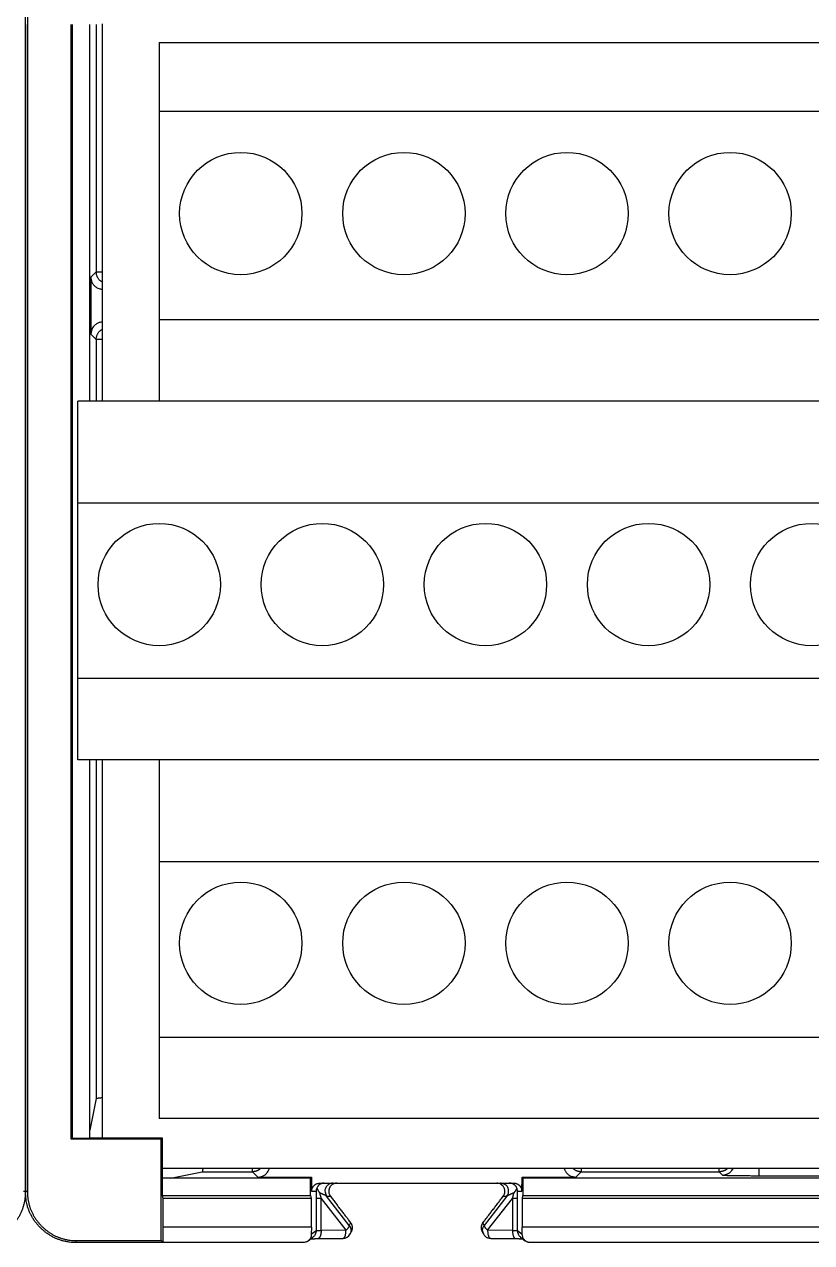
# Model space of a CAD drawing. Header units: inches. Extents: x -4 to 280, y -9 to 35.
# Drawn here: x 47.821 to 48.787, y 10.794 to 12.288 of the extents above; entities that cross this region are included whole.
import ezdxf

# ---------------------------------------------------------------- set-up
doc = ezdxf.new("R2010")
doc.units = ezdxf.units.IN
doc.header["$LTSCALE"] = 0.5
doc.header["$MEASUREMENT"] = 0
doc.layers.add('204', color=7, linetype='Continuous')
doc.layers.add('214', color=7, linetype='Continuous')

# ---------------------------------------------------------------- blocks, each defined once
blk = doc.blocks.new('IC200CHS022')
at = {"layer": '204', "color": 1, "linetype": 'Continuous'}
for p, q in [((4.3684, 3.0455), (4.3684, 1.0863)), ((4.4219, 1.1505), (4.4219, 2.5179))]:
    blk.add_line(p, q, dxfattribs=at)
at = {"layer": '204', "color": 150, "linetype": 'Continuous'}
for p, q in [((4.4235, 2.5179), (4.4235, 1.1521)), ((6.9301, 1.4909), (4.5301, 1.4909)), ((4.5301, 1.2759), (6.9301, 1.2759)), ((6.9301, 1.1759), (4.5301, 1.1759)), ((4.4235, 1.1521), (4.4219, 1.1505)), ((4.4451, 1.1519), (4.4451, 1.1521)), ((4.534, 1.1519), (4.4451, 1.1519)), ((4.534, 1.1519), (4.5326, 1.1505)), ((4.534, 1.103), (4.534, 1.1519)), ((4.5326, 1.1505), (4.4219, 1.1505)), ((4.5326, 1.0263), (4.5326, 1.1505)), ((4.5343, 1.103), (4.534, 1.103)), ((4.3684, 1.0863), (4.3659, 1.0863)), ((4.5343, 1.0814), (4.7157, 1.0814)), ((4.5348, 1.0779), (4.5343, 1.0814)), ((4.5348, 1.0433), (4.5348, 1.0779)), ((4.7163, 1.0779), (4.5348, 1.0779)), ((4.7157, 1.0814), (4.7163, 1.0779)), ((4.7163, 1.0779), (4.7163, 1.0433)), ((4.7224, 1.0781), (4.7224, 1.0384)), ((4.7286, 1.0387), (4.7286, 1.0781)), ((4.7286, 1.0781), (4.7591, 1.0389)), ((4.7354, 1.0807), (4.74, 1.0807)), ((4.7631, 1.045), (4.7354, 1.0807)), ((4.9565, 1.0807), (4.9287, 1.045)), ((4.9328, 1.0389), (4.9633, 1.0781)), ((4.9518, 1.0807), (4.9565, 1.0807)), ((4.9633, 1.0781), (4.9633, 1.0387)), ((4.9694, 1.0384), (4.9694, 1.0781)), ((4.9755, 1.0779), (4.9761, 1.0814)), ((4.9755, 1.0433), (4.9755, 1.0779)), ((6.3947, 1.0779), (4.9755, 1.0779)), ((4.9761, 1.0814), (6.394, 1.0814)), ((6.9943, 1.0863), (6.9918, 1.0863)), ((4.7647, 1.0482), (4.7631, 1.045)), ((4.9287, 1.045), (4.9271, 1.0482)), ((4.5348, 1.0433), (4.7163, 1.0433)), ((4.5351, 1.0238), (4.5351, 1.0429)), ((4.7163, 1.0433), (4.7168, 1.0429)), ((4.7168, 1.0429), (4.7166, 1.0338)), ((4.7224, 1.0384), (4.7166, 1.0338)), ((4.7591, 1.0389), (4.7286, 1.0387)), ((4.7642, 1.0345), (4.7657, 1.0375)), ((4.9262, 1.0375), (4.9277, 1.0345)), ((4.9633, 1.0387), (4.9328, 1.0389)), ((4.9752, 1.0338), (4.9694, 1.0384)), ((4.9751, 1.0429), (4.9755, 1.0433)), ((4.9752, 1.0338), (4.9751, 1.0429)), ((4.9755, 1.0433), (6.3947, 1.0433)), ((4.4284, 1.0263), (4.5326, 1.0263)), ((4.4284, 1.0238), (4.4284, 1.0263)), ((4.5326, 1.0263), (4.5351, 1.0238)), ((4.7129, 1.0259), (4.7186, 1.0305)), ((4.7248, 1.0287), (4.7553, 1.0289)), ((4.9366, 1.0289), (4.967, 1.0287)), ((4.9732, 1.0305), (4.979, 1.0259))]:
    blk.add_line(p, q, dxfattribs=at)
at = {"layer": '204', "color": 40, "linetype": 'Continuous'}
for p, q in [((4.4451, 2.0559), (4.4451, 2.5179)), ((4.4529, 2.5179), (4.4529, 2.2146)), ((4.4529, 2.2146), (4.4462, 2.208)), ((4.4529, 2.2146), (4.4601, 2.2146)), ((4.4462, 2.208), (4.4462, 2.138)), ((4.4462, 2.138), (4.4529, 2.1313)), ((4.4601, 2.1313), (4.4529, 2.1313)), ((4.4529, 2.1313), (4.4529, 2.0559)), ((4.4301, 1.7159), (4.4301, 1.9309)), ((4.445, 1.1618), (4.4451, 1.6159)), ((4.4529, 1.6159), (4.4529, 1.2006)), ((4.4529, 1.2006), (4.445, 1.1618)), ((4.4235, 1.1521), (4.4451, 1.1521)), ((4.4451, 1.1521), (4.445, 1.1618)), ((4.5439, 1.1028), (4.5828, 1.1107)), ((4.5828, 1.1107), (4.6443, 1.1107)), ((4.6443, 1.1107), (4.6443, 1.1149)), ((4.6443, 1.1107), (4.6509, 1.1041)), ((5.0409, 1.1041), (5.0475, 1.1107)), ((5.0475, 1.1149), (5.0475, 1.1107)), ((5.0475, 1.1107), (5.2167, 1.1107)), ((5.2167, 1.1107), (5.2167, 1.1149)), ((5.2167, 1.1107), (5.2207, 1.1067)), ((5.2657, 1.1059), (5.6471, 1.1059)), ((4.5439, 1.1028), (4.5343, 1.103)), ((4.5343, 1.0814), (4.5343, 1.103)), ((4.7157, 1.103), (4.5439, 1.1028)), ((4.6509, 1.1041), (4.7168, 1.1041)), ((4.7168, 1.1041), (4.7157, 1.103)), ((4.7157, 1.0814), (4.7157, 1.103)), ((4.9761, 1.103), (4.975, 1.1041)), ((4.975, 1.1041), (5.0409, 1.1041)), ((4.9761, 1.103), (4.9761, 1.0814)), ((6.394, 1.103), (4.9761, 1.103)), ((4.717, 1.0868), (4.7224, 1.0868)), ((4.9694, 1.0868), (4.9749, 1.0868)), ((4.7066, 1.0238), (4.5351, 1.0238)), ((6.385, 1.0238), (4.9852, 1.0238))]:
    blk.add_line(p, q, dxfattribs=at)
at = {"layer": '204', "color": 3, "linetype": 'Continuous'}
for p, q in [((4.4601, 2.5186), (4.4601, 2.0559)), ((4.4601, 1.6159), (4.4601, 1.1519)), ((6.8262, 1.1149), (4.534, 1.1149))]:
    blk.add_line(p, q, dxfattribs=at)
at = {"layer": '204', "color": 6, "linetype": 'Continuous'}
for p, q in [((4.5301, 2.4959), (4.5301, 2.4109)), ((4.5301, 2.4959), (6.9301, 2.4959)), ((4.5301, 2.4109), (4.5301, 2.1559)), ((6.9301, 2.4109), (4.5301, 2.4109)), ((4.5301, 2.1559), (4.5301, 2.0559)), ((4.5301, 2.1559), (6.9301, 2.1559)), ((6.9301, 2.0559), (4.5301, 2.0559)), ((4.5301, 1.6159), (4.5301, 1.4909)), ((4.5301, 1.4909), (4.5301, 1.2759)), ((4.5301, 1.2759), (4.5301, 1.1759)), ((4.7168, 1.1041), (4.717, 1.0868)), ((4.727, 1.0968), (4.9649, 1.0968)), ((4.9749, 1.0868), (4.975, 1.1041))]:
    blk.add_line(p, q, dxfattribs=at)
at = {"layer": '204', "color": 30, "linetype": 'Continuous'}
for p, q in [((4.5301, 2.0559), (4.4301, 2.0559)), ((4.4301, 1.9309), (4.4301, 2.0559)), ((6.8301, 1.9309), (4.4301, 1.9309)), ((4.4301, 1.6159), (4.4301, 1.7159)), ((4.4301, 1.7159), (6.8301, 1.7159)), ((6.8301, 1.6159), (4.4301, 1.6159))]:
    blk.add_line(p, q, dxfattribs=at)
at = {"layer": '204', "color": 40, "linetype": 'Continuous'}
for points in [[(4.4601, 2.2017), (4.459, 2.2025, -0.022176), (4.4579, 2.2033, -0.021052), (4.457, 2.2042, -0.022252), (4.4561, 2.2052, -0.025876), (4.4553, 2.2064, -0.020915), (4.4547, 2.2075, -0.009906), (4.4541, 2.2085, -0.026629), (4.4536, 2.2098, -0.044331), (4.4532, 2.2119, -0.023249), (4.4529, 2.2146, -0.01279)], [(4.4462, 2.208), (4.4463, 2.2062, 0.032765), (4.4466, 2.2045, 0.028468), (4.4472, 2.2027, 0.029359), (4.4479, 2.201, 0.036955), (4.449, 2.1993, 0.030526), (4.4502, 2.1978, 0.014932), (4.4514, 2.1965, 0.039557), (4.4532, 2.1953, 0.067415), (4.4561, 2.1941, 0.035661), (4.4601, 2.193, 0.018823)], [(4.4601, 2.1529), (4.4583, 2.1527, 0.032897), (4.4566, 2.1522, 0.02925), (4.4548, 2.1515, 0.030042), (4.4532, 2.1506, 0.037115), (4.4516, 2.1494, 0.030907), (4.4502, 2.1481, 0.015704), (4.449, 2.1468, 0.039179), (4.4479, 2.1449, 0.065858), (4.447, 2.1419, 0.035288), (4.4462, 2.138, 0.018927)], [(4.4529, 2.1313), (4.4529, 2.1325, -0.021803), (4.453, 2.1337, -0.018546), (4.4533, 2.1349, -0.019946), (4.4536, 2.1361, -0.025507), (4.4541, 2.1373, -0.019784), (4.4547, 2.1385, -0.007041), (4.4552, 2.1395, -0.028099), (4.4561, 2.1407, -0.049497), (4.4578, 2.1422, -0.024361), (4.4601, 2.1442, -0.01248)], [(4.4529, 1.2006), (4.4529, 1.2007, -0.181942), (4.453, 1.2007, -0.057093), (4.4532, 1.2008, -0.024416), (4.4534, 1.2009, -0.013827), (4.4537, 1.2009, -0.008583), (4.454, 1.201, -0.005806), (4.4544, 1.2011, -0.004956), (4.4549, 1.2011, -0.004757), (4.4554, 1.2012, -0.002869), (4.4559, 1.2013, -0.000681), (4.4564, 1.2013, -0.00367), (4.4572, 1.2014, -0.005346), (4.4584, 1.2015, -0.002186), (4.4601, 1.2017, -0.001038)], [(4.5836, 1.1149), (4.5835, 1.1145, -0.001617), (4.5835, 1.114, -0.00181), (4.5834, 1.1136, -0.002004), (4.5833, 1.1132, -0.002192), (4.5833, 1.1128, -0.002384), (4.5832, 1.1125, -0.002519), (4.5832, 1.1122, -0.003168), (4.5831, 1.1119, -0.004525), (4.5831, 1.1116, -0.004425), (4.583, 1.1114, -0.001806), (4.583, 1.1112, -0.00824), (4.583, 1.111, -0.028425), (4.5829, 1.1109, -0.033713), (4.5828, 1.1107, -0.030905)], [(4.6548, 1.1149), (4.654, 1.1143, -0.016494), (4.6532, 1.1136, -0.015861), (4.6524, 1.1131, -0.016997), (4.6515, 1.1126, -0.019493), (4.6506, 1.1121, -0.01549), (4.6497, 1.1117, -0.006988), (4.6489, 1.1114, -0.020019), (4.6479, 1.1111, -0.033382), (4.6463, 1.1109, -0.017262), (4.6443, 1.1107, -0.009513)], [(4.6509, 1.1041), (4.6524, 1.1042, 0.027851), (4.6539, 1.1044, 0.023882), (4.6554, 1.1048, 0.025138), (4.6569, 1.1053, 0.03195), (4.6584, 1.1061, 0.025604), (4.6598, 1.107, 0.010913), (4.661, 1.1078, 0.034727), (4.6622, 1.1092, 0.06037), (4.6637, 1.1116, 0.030786), (4.6653, 1.1149, 0.015971)], [(5.0265, 1.1149), (5.027, 1.1134, 0.028186), (5.0277, 1.112, 0.02597), (5.0286, 1.1106, 0.027009), (5.0296, 1.1092, 0.03232), (5.0308, 1.108, 0.026586), (5.0321, 1.107, 0.013125), (5.0333, 1.1061, 0.03362), (5.035, 1.1053, 0.056142), (5.0375, 1.1047, 0.029822), (5.0409, 1.1041, 0.016237)], [(5.0475, 1.1107), (5.0467, 1.1107, -0.016203), (5.0458, 1.1108, -0.013813), (5.0449, 1.1109, -0.015075), (5.044, 1.1111, -0.019236), (5.043, 1.1114, -0.014598), (5.0421, 1.1117, -0.004516), (5.0413, 1.112, -0.021312), (5.0403, 1.1126, -0.037657), (5.0389, 1.1135, -0.018146), (5.0371, 1.1149, -0.009266)], [(5.2272, 1.1149), (5.2264, 1.1143, -0.016494), (5.2256, 1.1136, -0.015861), (5.2248, 1.1131, -0.016996), (5.2239, 1.1126, -0.019492), (5.223, 1.1121, -0.015489), (5.2221, 1.1117, -0.006987), (5.2213, 1.1114, -0.020018), (5.2203, 1.1111, -0.03338), (5.2188, 1.1109, -0.017261), (5.2167, 1.1107, -0.009512)], [(5.2207, 1.1067), (5.222, 1.1067, 0.023536), (5.2233, 1.1069, 0.020046), (5.2245, 1.1072, 0.021437), (5.2258, 1.1076, 0.027388), (5.2271, 1.1082, 0.021426), (5.2284, 1.1088, 0.008024), (5.2295, 1.1094, 0.030075), (5.2307, 1.1105, 0.052839), (5.2322, 1.1123, 0.026239), (5.2341, 1.1149, 0.013477)], [(5.2207, 1.1067), (5.2209, 1.1067, 0.104919), (5.2211, 1.1066, 0.023679), (5.2215, 1.1066, 0.009768), (5.222, 1.1065, 0.005437), (5.2227, 1.1065, 0.003436), (5.2235, 1.1064, 0.00242), (5.2244, 1.1064, 0.001777), (5.2254, 1.1064, 0.001378), (5.2266, 1.1063, 0.001091), (5.2279, 1.1063, 0.000893), (5.2293, 1.1062, 0.000748), (5.2308, 1.1062, 0.000647), (5.2325, 1.1062, 0.000564), (5.2342, 1.1062, 0.000501), (5.236, 1.1061, 0.000452), (5.2379, 1.1061, 0.000415), (5.24, 1.1061, 0.000368), (5.242, 1.106, 0.00032), (5.2442, 1.106, 0.000329), (5.2464, 1.106, 0.000369), (5.2488, 1.106, 0.000266), (5.251, 1.106, 0.000094), (5.2531, 1.106, 0.000352), (5.2558, 1.1059, 0.000569), (5.2601, 1.1059, 0.000269), (5.2657, 1.1059, 0.00014)], [(5.2657, 1.1059), (5.2657, 1.106, -0.000116), (5.2657, 1.1062, -0.000014), (5.2657, 1.1065, -0.000006), (5.2657, 1.107, -0.000004), (5.2657, 1.1076, -0.000002), (5.2657, 1.1083, -0.000001), (5.2657, 1.109, -0.000002), (5.2657, 1.1101, -0.000002), (5.2657, 1.1121, -0.000001), (5.2657, 1.1149, 0)], [(4.717, 1.0868), (4.7171, 1.0878, -0.023913), (4.7172, 1.0888, -0.025296), (4.7175, 1.0897, -0.0255), (4.7178, 1.0906, -0.024959), (4.7182, 1.0915, -0.023911), (4.7187, 1.0923, -0.022114), (4.7193, 1.0931, -0.023917), (4.72, 1.0938, -0.028383), (4.7207, 1.0945, -0.021645), (4.7214, 1.095, -0.006931), (4.7221, 1.0955, -0.03069), (4.7231, 1.096, -0.056099), (4.7248, 1.0964, -0.027088), (4.727, 1.0968, -0.013696)], [(4.7324, 1.0968), (4.7317, 1.0968, 0.018959), (4.731, 1.0967, 0.018984), (4.7303, 1.0966, 0.018688), (4.7296, 1.0964, 0.018509), (4.7289, 1.0962, 0.017761), (4.7282, 1.0959, 0.016455), (4.7276, 1.0956, 0.018204), (4.727, 1.0952, 0.022252), (4.7264, 1.0947, 0.016952), (4.7258, 1.0943, 0.004953), (4.7253, 1.0939, 0.025152), (4.7248, 1.0932, 0.047105), (4.7241, 1.0922, 0.023109), (4.7233, 1.0907, 0.011806)], [(4.9686, 1.0906), (4.9683, 1.0913, 0.021201), (4.968, 1.0919, 0.022179), (4.9676, 1.0926, 0.022142), (4.9671, 1.0932, 0.021314), (4.9666, 1.0937, 0.020112), (4.9661, 1.0942, 0.018401), (4.9656, 1.0947, 0.019472), (4.9649, 1.0951, 0.022358), (4.9643, 1.0955, 0.017046), (4.9637, 1.0959, 0.006164), (4.9631, 1.0961, 0.023127), (4.9623, 1.0964, 0.041129), (4.9611, 1.0966, 0.020566), (4.9594, 1.0968, 0.010798)], [(4.9649, 1.0968), (4.9659, 1.0967, -0.023903), (4.9668, 1.0966, -0.025286), (4.9678, 1.0963, -0.02549), (4.9687, 1.096, -0.024952), (4.9696, 1.0956, -0.023906), (4.9704, 1.095, -0.022112), (4.9712, 1.0945, -0.023917), (4.9719, 1.0938, -0.028388), (4.9725, 1.0931, -0.02165), (4.9731, 1.0923, -0.006932), (4.9736, 1.0916, -0.030703), (4.9741, 1.0906, -0.056129), (4.9745, 1.089, -0.027103), (4.9749, 1.0868, -0.013703)], [(4.4284, 1.0238), (4.4242, 1.0239, -0.01569), (4.4201, 1.0243, -0.016263), (4.416, 1.025, -0.016548), (4.412, 1.0259, -0.016586), (4.4082, 1.0271, -0.016641), (4.4044, 1.0285, -0.016633), (4.4007, 1.0302, -0.01662), (4.3972, 1.0321, -0.016575), (4.3937, 1.0343, -0.016296), (4.3904, 1.0367, -0.015881), (4.3873, 1.0393, -0.015728), (4.3843, 1.0421, -0.015851), (4.3815, 1.0451, -0.015417), (4.3789, 1.0483, -0.014555), (4.3765, 1.0515, -0.016333), (4.3743, 1.055, -0.019924), (4.3724, 1.0587, -0.015358), (4.3707, 1.0622, -0.00516), (4.3693, 1.0655, -0.021731), (4.3681, 1.0699, -0.037712), (4.3669, 1.0769, -0.018005), (4.3659, 1.0863, -0.009299)], [(4.7233, 1.0907), (4.7232, 1.0905, 0.006369), (4.7231, 1.0902, 0.006422), (4.723, 1.09, 0.006596), (4.723, 1.0898, 0.006835), (4.7229, 1.0895, 0.006704), (4.7228, 1.0893, 0.00629), (4.7227, 1.0891, 0.006937), (4.7227, 1.0888, 0.008192), (4.7226, 1.0886, 0.006168), (4.7226, 1.0883, 0.00218), (4.7225, 1.0881, 0.008482), (4.7225, 1.0878, 0.013859), (4.7225, 1.0874, 0.006504), (4.7224, 1.0868, 0.0034)], [(4.7394, 1.0815), (4.7395, 1.0814, 0.001629), (4.7395, 1.0814, 0.001638), (4.7395, 1.0813, 0.001629), (4.7396, 1.0813, 0.001591), (4.7396, 1.0812, 0.001506), (4.7396, 1.0812, 0.001382), (4.7397, 1.0811, 0.001464), (4.7397, 1.0811, 0.001652), (4.7398, 1.081, 0.001251), (4.7398, 1.081, 0.000503), (4.7398, 1.0809, 0.001624), (4.7399, 1.0809, 0.002607), (4.7399, 1.0808, 0.001264), (4.74, 1.0807, 0.00068)], [(4.74, 1.0807), (4.7416, 1.0785, 0.000756), (4.7432, 1.0764, 0.000807), (4.7449, 1.0742, 0.000759), (4.7465, 1.0721, 0.000601), (4.7481, 1.0699, 0.000489), (4.7497, 1.0678, 0.0004), (4.7513, 1.0658, 0.000294), (4.7529, 1.0637, 0.000123), (4.7545, 1.0616, 0.000089), (4.7561, 1.0596, 0.00022), (4.7574, 1.0578, -0.000232), (4.7591, 1.0557, -0.000957), (4.7616, 1.0524, -0.000539), (4.7647, 1.0482, -0.000266)], [(4.9271, 1.0482), (4.9285, 1.05, -0.000674), (4.9299, 1.0519, -0.000699), (4.9313, 1.0537, -0.000608), (4.9328, 1.0557, -0.000402), (4.9343, 1.0576, -0.00027), (4.9358, 1.0596, -0.00018), (4.9373, 1.0616, -0.000036), (4.9389, 1.0637, 0.000192), (4.9406, 1.0658, 0.000149), (4.9421, 1.0678, -0.000134), (4.9436, 1.0697, 0.000558), (4.9454, 1.0721, 0.001417), (4.9482, 1.0758, 0.000717), (4.9518, 1.0807, 0.000352)], [(4.9518, 1.0807), (4.9519, 1.0807, 0.001139), (4.9519, 1.0808, 0.001107), (4.952, 1.0808, 0.001137), (4.952, 1.0809, 0.00123), (4.952, 1.0809, 0.001234), (4.9521, 1.081, 0.001176), (4.9521, 1.081, 0.001359), (4.9521, 1.0811, 0.001712), (4.9522, 1.0811, 0.001303), (4.9522, 1.0812, 0.000374), (4.9522, 1.0812, 0.001979), (4.9523, 1.0813, 0.003599), (4.9523, 1.0814, 0.001773), (4.9524, 1.0815, 0.000929)], [(4.9694, 1.0868), (4.9694, 1.087, 0.006315), (4.9694, 1.0872, 0.006207), (4.9694, 1.0875, 0.006132), (4.9693, 1.0877, 0.006092), (4.9693, 1.088, 0.005802), (4.9693, 1.0882, 0.005332), (4.9692, 1.0884, 0.005775), (4.9692, 1.0887, 0.006757), (4.9691, 1.0889, 0.005074), (4.9691, 1.0891, 0.00175), (4.969, 1.0894, 0.007035), (4.9689, 1.0896, 0.011973), (4.9688, 1.09, 0.005808), (4.9686, 1.0906, 0.00306)], [(6.9943, 1.0863), (6.9941, 1.0821, -0.015692), (6.9937, 1.0779, -0.016265), (6.993, 1.0739, -0.016551), (6.9921, 1.0699, -0.016587), (6.9909, 1.066, -0.016642), (6.9895, 1.0622, -0.016634), (6.9878, 1.0586, -0.01662), (6.9859, 1.055, -0.016575), (6.9837, 1.0516, -0.016296), (6.9813, 1.0483, -0.015881), (6.9787, 1.0451, -0.015728), (6.9759, 1.0421, -0.015851), (6.9729, 1.0393, -0.015417), (6.9698, 1.0367, -0.014555), (6.9665, 1.0343, -0.016333), (6.963, 1.0321, -0.019924), (6.9593, 1.0302, -0.015358), (6.9558, 1.0285, -0.00516), (6.9525, 1.0271, -0.021732), (6.9482, 1.0259, -0.037711), (6.9411, 1.0248, -0.018005), (6.9318, 1.0238, -0.009299)], [(4.7647, 1.0482), (4.7651, 1.0477, -0.016546), (4.7655, 1.0471, -0.018468), (4.7658, 1.0465, -0.018948), (4.766, 1.0459, -0.017536), (4.7662, 1.0453, -0.016583), (4.7664, 1.0447, -0.015631), (4.7665, 1.0441, -0.014833), (4.7666, 1.0435, -0.013757), (4.7666, 1.0429, -0.012551), (4.7666, 1.0423, -0.010864), (4.7666, 1.0418, -0.011155), (4.7666, 1.0412, -0.01267), (4.7665, 1.0407, -0.01013), (4.7665, 1.0402, -0.004721), (4.7664, 1.0398, -0.012855), (4.7663, 1.0392, -0.020937), (4.766, 1.0385, -0.010806), (4.7657, 1.0375, -0.006076)], [(4.9262, 1.0375), (4.9261, 1.0378, -0.002583), (4.926, 1.0381, 0.000286), (4.9258, 1.0385, -0.001869), (4.9257, 1.0388, -0.008286), (4.9256, 1.0392, -0.010814), (4.9255, 1.0396, -0.009288), (4.9254, 1.0401, -0.008746), (4.9253, 1.0405, -0.009481), (4.9253, 1.0409, -0.009766), (4.9253, 1.0414, -0.009731), (4.9252, 1.0418, -0.009921), (4.9252, 1.0423, -0.010445), (4.9252, 1.0427, -0.010092), (4.9253, 1.0432, -0.009176), (4.9253, 1.0437, -0.010708), (4.9254, 1.0442, -0.013999), (4.9255, 1.0447, -0.009798), (4.9256, 1.0452, -0.000536), (4.9258, 1.0457, -0.018279), (4.926, 1.0462, -0.036035), (4.9265, 1.0471, -0.016661), (4.9271, 1.0482, -0.008097)]]:
    blk.add_lwpolyline(points, format="xyb", dxfattribs=at)
at = {"layer": '204', "color": 150, "linetype": 'Continuous'}
for points in [[(4.7433, 1.0968), (4.7417, 1.0967, 0.051977), (4.7401, 1.0962, 0.042632), (4.7384, 1.0955, 0.041097), (4.7368, 1.0944, 0.05457), (4.7355, 1.0929, 0.048992), (4.7343, 1.0912, 0.032101), (4.7335, 1.0894, 0.05845), (4.7333, 1.0873, 0.093651), (4.734, 1.0843, 0.055792), (4.7354, 1.0807, 0.029887)], [(4.7479, 1.0968), (4.7468, 1.0967, 0.025605), (4.7457, 1.0965, 0.027778), (4.7447, 1.0962, 0.028071), (4.7437, 1.0958, 0.026931), (4.7428, 1.0953, 0.026344), (4.7419, 1.0947, 0.02584), (4.7411, 1.094, 0.025742), (4.7404, 1.0933, 0.025996), (4.7397, 1.0925, 0.025489), (4.7392, 1.0916, 0.024277), (4.7387, 1.0907, 0.026541), (4.7384, 1.0897, 0.031329), (4.7382, 1.0886, 0.023855), (4.738, 1.0876, 0.007705), (4.7379, 1.0867, 0.033217), (4.738, 1.0855, 0.060708), (4.7386, 1.0838, 0.029174), (4.7394, 1.0815, 0.014635)], [(4.9524, 1.0815), (4.9529, 1.0825, 0.02552), (4.9534, 1.0835, 0.027396), (4.9537, 1.0845, 0.027513), (4.9538, 1.0855, 0.02646), (4.9539, 1.0866, 0.025947), (4.9539, 1.0876, 0.025536), (4.9537, 1.0887, 0.025594), (4.9535, 1.0897, 0.026121), (4.9531, 1.0906, 0.025668), (4.9527, 1.0916, 0.024298), (4.9521, 1.0925, 0.02649), (4.9515, 1.0933, 0.031293), (4.9507, 1.094, 0.023706), (4.95, 1.0947, 0.00731), (4.9492, 1.0953, 0.033756), (4.9482, 1.0958, 0.062088), (4.9464, 1.0963, 0.029571), (4.9439, 1.0968, 0.014724)], [(4.9565, 1.0807), (4.9573, 1.082, 0.05196), (4.958, 1.0835, 0.042617), (4.9584, 1.0853, 0.041083), (4.9585, 1.0873, 0.054554), (4.9582, 1.0893, 0.048983), (4.9575, 1.0912, 0.032099), (4.9566, 1.0929, 0.058453), (4.955, 1.0944, 0.093674), (4.9523, 1.0957, 0.055811), (4.9485, 1.0968, 0.029897)], [(4.3684, 1.0863), (4.3685, 1.0844, 0.007245), (4.3685, 1.0825, 0.007428), (4.3687, 1.0807, 0.007559), (4.3689, 1.0788, 0.007572), (4.3691, 1.077, 0.007583), (4.3694, 1.0752, 0.007597), (4.3698, 1.0735, 0.007617), (4.3702, 1.0717, 0.007639), (4.3706, 1.07, 0.007665), (4.3711, 1.0682, 0.007681), (4.3717, 1.0665, 0.007695), (4.3723, 1.0649, 0.007696), (4.373, 1.0632, 0.007693), (4.3737, 1.0616, 0.007679), (4.3745, 1.0599, 0.007658), (4.3753, 1.0583, 0.00763), (4.3761, 1.0568, 0.007604), (4.3771, 1.0552, 0.007581), (4.378, 1.0537, 0.007534), (4.379, 1.0522, 0.007472), (4.3801, 1.0508, 0.007396), (4.3812, 1.0493, 0.007309), (4.3824, 1.0479, 0.007247), (4.3835, 1.0465, 0.0072), (4.3848, 1.0452, 0.00717), (4.386, 1.0439, 0.007154), (4.3873, 1.0426, 0.007154), (4.3887, 1.0414, 0.00717), (4.3901, 1.0402, 0.0072), (4.3915, 1.0391, 0.007246), (4.3929, 1.0379, 0.007309), (4.3944, 1.0369, 0.007397), (4.3959, 1.0359, 0.007471), (4.3974, 1.0349, 0.00753), (4.3989, 1.034, 0.007582), (4.4005, 1.0331, 0.007619), (4.4021, 1.0323, 0.007626), (4.4037, 1.0315, 0.007606), (4.4053, 1.0308, 0.007694), (4.407, 1.0302, 0.007868), (4.4087, 1.0296, 0.007643), (4.4104, 1.029, 0.007123), (4.4121, 1.0285, 0.007867), (4.4138, 1.028, 0.009396), (4.4157, 1.0276, 0.007056), (4.4174, 1.0273, 0.002273), (4.4189, 1.027, 0.010019), (4.421, 1.0267, 0.017206), (4.4242, 1.0265, 0.008214), (4.4284, 1.0263, 0.004281)], [(4.7224, 1.0868), (4.7224, 1.0862, 0.000098), (4.7224, 1.0857, 0.000097), (4.7224, 1.0852, 0.000096), (4.7224, 1.0846, 0.000095), (4.7224, 1.0841, 0.00009), (4.7224, 1.0836, 0.000083), (4.7224, 1.083, 0.000089), (4.7224, 1.0825, 0.000102), (4.7224, 1.0819, 0.000077), (4.7224, 1.0814, 0.000029), (4.7224, 1.0809, 0.000103), (4.7224, 1.0803, 0.00017), (4.7224, 1.0793, 0.000083), (4.7224, 1.0781, 0.000044)], [(4.7286, 1.0781), (4.7277, 1.0781, 0.000007), (4.7269, 1.0781, 0.000007), (4.7261, 1.0781, 0.000009), (4.7254, 1.0781, 0.000012), (4.7247, 1.0781, 0.000012), (4.7242, 1.0781, 0.000006), (4.7236, 1.0781, 0.000023), (4.7232, 1.0781, 0.000076), (4.7228, 1.0781, 0.000101), (4.7224, 1.0781, 0.000108)], [(4.7233, 1.0907), (4.7235, 1.0903, 0.00431), (4.7237, 1.09, 0.004162), (4.7238, 1.0896, 0.004052), (4.724, 1.0893, 0.003994), (4.7242, 1.0889, 0.003772), (4.7244, 1.0885, 0.003444), (4.7246, 1.0882, 0.003725), (4.7248, 1.0878, 0.004372), (4.725, 1.0874, 0.003267), (4.7252, 1.087, 0.001084), (4.7254, 1.0867, 0.004583), (4.7257, 1.0863, 0.00791), (4.7261, 1.0857, 0.003855), (4.7267, 1.0849, 0.002028)], [(4.7267, 1.0849), (4.7268, 1.0845, 0.000325), (4.7269, 1.0841, 0.000322), (4.727, 1.0836, 0.000317), (4.7271, 1.0832, 0.000309), (4.7272, 1.0828, 0.000291), (4.7274, 1.0824, 0.000265), (4.7275, 1.082, 0.000281), (4.7276, 1.0815, 0.000318), (4.7277, 1.0811, 0.000239), (4.7278, 1.0807, 0.000092), (4.7279, 1.0803, 0.000314), (4.7281, 1.0798, 0.000509), (4.7283, 1.0791, 0.000245), (4.7286, 1.0781, 0.000131)], [(4.7354, 1.0807), (4.7353, 1.0808, 0.029561), (4.7351, 1.0809, 0.019448), (4.7349, 1.0811, 0.013005), (4.7346, 1.0812, 0.00911), (4.7344, 1.0814, 0.006751), (4.734, 1.0816, 0.005262), (4.7337, 1.0818, 0.004253), (4.7333, 1.082, 0.003558), (4.7328, 1.0822, 0.002917), (4.7324, 1.0824, 0.002367), (4.7319, 1.0826, 0.002266), (4.7314, 1.0829, 0.002351), (4.7309, 1.0831, 0.001607), (4.7303, 1.0833, 0.000504), (4.7298, 1.0836, 0.002053), (4.7292, 1.0838, 0.003246), (4.7281, 1.0843, 0.001463), (4.7267, 1.0849, 0.000742)], [(4.9652, 1.0849), (4.9646, 1.0846, 0.001013), (4.9639, 1.0844, 0.001039), (4.9633, 1.0841, 0.0011), (4.9627, 1.0839, 0.00121), (4.9621, 1.0836, 0.00132), (4.9615, 1.0834, 0.001433), (4.961, 1.0831, 0.001594), (4.9605, 1.0829, 0.00182), (4.96, 1.0826, 0.001975), (4.9595, 1.0824, 0.002052), (4.959, 1.0822, 0.002599), (4.9586, 1.082, 0.003732), (4.9582, 1.0818, 0.003338), (4.9578, 1.0816, 0.000998), (4.9575, 1.0814, 0.006075), (4.9572, 1.0812, 0.017382), (4.9569, 1.081, 0.014106), (4.9565, 1.0807, 0.00963)], [(4.9633, 1.0781), (4.9634, 1.0785, 0.000188), (4.9635, 1.079, 0.000195), (4.9637, 1.0794, 0.00019), (4.9638, 1.0798, 0.000173), (4.9639, 1.0803, 0.000157), (4.964, 1.0807, 0.000139), (4.9641, 1.0811, 0.000136), (4.9643, 1.0816, 0.000133), (4.9644, 1.082, 0.000101), (4.9645, 1.0824, 0.000058), (4.9646, 1.0828, 0.000099), (4.9647, 1.0832, 0.000113), (4.9649, 1.084, 0.000052), (4.9652, 1.0849, 0.000031)], [(4.9694, 1.0781), (4.9694, 1.0781, 0.000273), (4.9692, 1.0781, 0.000039), (4.969, 1.0781, 0.000017), (4.9687, 1.0781, 0.000011), (4.9682, 1.0781, 0.000005), (4.9677, 1.0781, 0.000002), (4.9672, 1.0781, 0.000004), (4.9664, 1.0781, 0.000005), (4.9651, 1.0781, 0.000002), (4.9633, 1.0781, 0.000001)], [(4.9686, 1.0906), (4.9684, 1.0902, -0.005399), (4.9682, 1.0899, -0.005467), (4.9681, 1.0895, -0.005066), (4.9679, 1.0892, -0.00419), (4.9677, 1.0888, -0.003506), (4.9674, 1.0885, -0.002925), (4.9672, 1.0881, -0.002486), (4.967, 1.0878, -0.0019), (4.9668, 1.0874, -0.001392), (4.9666, 1.087, -0.001261), (4.9664, 1.0867, -0.000429), (4.9661, 1.0863, 0.00129), (4.9657, 1.0857, 0.000759), (4.9652, 1.0849, 0.000294)], [(4.9694, 1.0781), (4.9694, 1.0787, 0.000066), (4.9694, 1.0792, 0.000065), (4.9694, 1.0797, 0.000066), (4.9694, 1.0803, 0.000071), (4.9694, 1.0808, 0.000071), (4.9694, 1.0814, 0.000067), (4.9694, 1.0819, 0.000077), (4.9694, 1.0825, 0.000096), (4.9694, 1.083, 0.000073), (4.9694, 1.0836, 0.000022), (4.9694, 1.084, 0.00011), (4.9694, 1.0846, 0.000199), (4.9694, 1.0856, 0.000099), (4.9694, 1.0868, 0.000052)], [(4.7166, 1.0338), (4.7166, 1.0328, -0.024049), (4.7164, 1.0318, -0.025514), (4.7162, 1.0308, -0.025762), (4.7159, 1.0299, -0.025207), (4.7154, 1.029, -0.024142), (4.7149, 1.0282, -0.02232), (4.7144, 1.0274, -0.024092), (4.7137, 1.0267, -0.028506), (4.7129, 1.0261, -0.021727), (4.7122, 1.0255, -0.007018), (4.7115, 1.025, -0.030668), (4.7105, 1.0246, -0.05587), (4.7089, 1.0242, -0.02697), (4.7066, 1.0238, -0.013645)], [(4.7224, 1.0384), (4.7224, 1.0377, -0.019045), (4.7223, 1.037, -0.016197), (4.7222, 1.0363, -0.01756), (4.722, 1.0356, -0.02246), (4.7218, 1.0349, -0.017213), (4.7215, 1.0342, -0.005679), (4.7212, 1.0336, -0.024839), (4.7208, 1.0328, -0.043867), (4.7199, 1.0318, -0.021333), (4.7186, 1.0305, -0.0109)], [(4.7224, 1.0384), (4.7225, 1.0384, -0.131219), (4.7225, 1.0384, -0.039368), (4.7226, 1.0384, -0.017337), (4.7227, 1.0384, -0.009861), (4.7229, 1.0385, -0.006289), (4.7231, 1.0385, -0.004436), (4.7233, 1.0385, -0.003323), (4.7236, 1.0385, -0.002656), (4.7239, 1.0385, -0.002079), (4.7242, 1.0386, -0.001645), (4.7245, 1.0386, -0.001521), (4.7249, 1.0386, -0.001507), (4.7253, 1.0386, -0.000984), (4.7257, 1.0386, -0.000321), (4.726, 1.0386, -0.00119), (4.7266, 1.0386, -0.001732), (4.7274, 1.0387, -0.000746), (4.7286, 1.0387, -0.000372)], [(4.7286, 1.0387), (4.7286, 1.0375, -0.01334), (4.7285, 1.0363, -0.011957), (4.7283, 1.035, -0.012892), (4.7281, 1.0338, -0.017735), (4.7278, 1.0327, -0.017132), (4.7275, 1.0316, -0.009797), (4.7272, 1.0307, -0.027864), (4.7267, 1.03, -0.071796), (4.7259, 1.0293, -0.062258), (4.7248, 1.0287, -0.041354)], [(4.7553, 1.0289), (4.7558, 1.029, 0.088408), (4.7562, 1.0292, 0.065994), (4.7567, 1.0296, 0.052799), (4.7572, 1.0302, 0.048768), (4.7576, 1.031, 0.029724), (4.758, 1.0319, 0.0129), (4.7583, 1.0327, 0.027425), (4.7586, 1.034, 0.034604), (4.7589, 1.0361, 0.015682), (4.7591, 1.0389, 0.007958)], [(4.7591, 1.0389), (4.7598, 1.0395, 0.007548), (4.7604, 1.0402, 0.007292), (4.761, 1.0408, 0.008455), (4.7616, 1.0415, 0.011993), (4.762, 1.0421, 0.011795), (4.7625, 1.0427, 0.006131), (4.7628, 1.0432, 0.020523), (4.763, 1.0437, 0.058814), (4.7632, 1.0443, 0.056178), (4.7631, 1.045, 0.040907)], [(4.7631, 1.045), (4.7636, 1.0444, -0.023351), (4.764, 1.0437, -0.018383), (4.7644, 1.043, -0.02009), (4.7647, 1.0421, -0.02742), (4.7649, 1.0412, -0.020635), (4.7651, 1.0404, -0.00557), (4.7653, 1.0395, -0.031491), (4.7652, 1.0384, -0.057415), (4.7649, 1.0367, -0.027198), (4.7642, 1.0345, -0.013311)], [(4.9277, 1.0345), (4.9272, 1.0354, -0.024316), (4.9269, 1.0364, -0.024623), (4.9267, 1.0374, -0.02581), (4.9266, 1.0384, -0.028381), (4.9267, 1.0394, -0.023469), (4.9267, 1.0404, -0.012593), (4.9269, 1.0412, -0.02791), (4.9272, 1.0421, -0.044612), (4.9278, 1.0434, -0.024406), (4.9287, 1.045, -0.014071)], [(4.9287, 1.045), (4.9286, 1.0448, 0.101897), (4.9286, 1.0445, 0.068116), (4.9287, 1.0441, 0.049623), (4.9288, 1.0437, 0.040902), (4.9291, 1.0432, 0.022548), (4.9294, 1.0427, 0.008451), (4.9297, 1.0422, 0.020771), (4.9303, 1.0415, 0.024379), (4.9313, 1.0404, 0.00986), (4.9328, 1.0389, 0.004792)], [(4.9328, 1.0389), (4.9328, 1.0377, 0.01334), (4.9329, 1.0365, 0.011957), (4.933, 1.0352, 0.012892), (4.9332, 1.034, 0.017735), (4.9335, 1.0329, 0.017131), (4.9339, 1.0319, 0.009797), (4.9342, 1.031, 0.027862), (4.9347, 1.0302, 0.071789), (4.9355, 1.0295, 0.062251), (4.9366, 1.0289, 0.04135)], [(4.9633, 1.0387), (4.9633, 1.0375, 0.013342), (4.9634, 1.0363, 0.011959), (4.9635, 1.035, 0.012894), (4.9637, 1.0338, 0.017738), (4.964, 1.0327, 0.017135), (4.9644, 1.0316, 0.009799), (4.9647, 1.0307, 0.027868), (4.9652, 1.03, 0.071803), (4.966, 1.0293, 0.062257), (4.967, 1.0287, 0.04135)], [(4.9633, 1.0387), (4.9638, 1.0387, -0.000605), (4.9643, 1.0387, -0.000646), (4.9648, 1.0387, -0.000686), (4.9653, 1.0386, -0.000728), (4.9657, 1.0386, -0.000786), (4.9662, 1.0386, -0.000855), (4.9666, 1.0386, -0.000961), (4.967, 1.0386, -0.001107), (4.9674, 1.0386, -0.001249), (4.9677, 1.0386, -0.00137), (4.968, 1.0385, -0.001776), (4.9683, 1.0385, -0.002573), (4.9685, 1.0385, -0.002534), (4.9688, 1.0385, -0.00104), (4.9689, 1.0385, -0.00477), (4.9691, 1.0384, -0.016411), (4.9693, 1.0384, -0.019642), (4.9694, 1.0384, -0.01865)], [(4.9694, 1.0384), (4.9695, 1.0377, 0.019042), (4.9695, 1.037, 0.016194), (4.9696, 1.0363, 0.017558), (4.9698, 1.0356, 0.022457), (4.9701, 1.0349, 0.017212), (4.9704, 1.0342, 0.005678), (4.9706, 1.0336, 0.024838), (4.9711, 1.0328, 0.043869), (4.972, 1.0318, 0.021335), (4.9732, 1.0305, 0.010901)], [(4.9852, 1.0238), (4.9842, 1.0238, -0.023798), (4.9832, 1.024, -0.025145), (4.9823, 1.0242, -0.025348), (4.9814, 1.0246, -0.024857), (4.9805, 1.025, -0.023849), (4.9797, 1.0255, -0.022085), (4.9789, 1.0261, -0.023947), (4.9782, 1.0267, -0.028517), (4.9775, 1.0275, -0.021759), (4.9769, 1.0282, -0.006905), (4.9764, 1.0289, -0.03098), (4.976, 1.0299, -0.05673), (4.9756, 1.0316, -0.027335), (4.9752, 1.0338, -0.013794)], [(4.7159, 1.0286), (4.7163, 1.0286, -0.00033), (4.7168, 1.0286, -0.000301), (4.7173, 1.0286, -0.000285), (4.7178, 1.0286, -0.000282), (4.7183, 1.0286, -0.000263), (4.7188, 1.0286, -0.000236), (4.7194, 1.0286, -0.000256), (4.7199, 1.0286, -0.000303), (4.7205, 1.0286, -0.000218), (4.7211, 1.0286, -0.000061), (4.7216, 1.0287, -0.000315), (4.7223, 1.0287, -0.000534), (4.7234, 1.0287, -0.000247), (4.7248, 1.0287, -0.000126)], [(4.967, 1.0287), (4.9676, 1.0287, 0.001159), (4.9681, 1.0287, 0.001558), (4.9686, 1.0287, 0.001348), (4.969, 1.0287, 0.000289), (4.9695, 1.0287, -0.000363), (4.97, 1.0287, -0.000712), (4.9704, 1.0287, -0.000815), (4.9709, 1.0287, -0.000699), (4.9713, 1.0286, -0.000624), (4.9718, 1.0286, -0.000571), (4.9722, 1.0286, -0.000566), (4.9727, 1.0286, -0.00057), (4.9731, 1.0286, -0.00045), (4.9735, 1.0286, -0.000259), (4.9739, 1.0286, -0.000477), (4.9743, 1.0286, -0.000646), (4.9749, 1.0286, -0.000341), (4.9757, 1.0285, -0.000208)]]:
    blk.add_lwpolyline(points, format="xyb", dxfattribs=at)
at = {"layer": '204', "color": 6, "linetype": 'Continuous'}
for centre in [(4.6301, 2.2859), (4.8301, 2.2859), (5.0301, 2.2859), (5.2301, 2.2859)]:
    blk.add_circle(centre, 0.075, dxfattribs=at)
at = {"layer": '204', "color": 30, "linetype": 'Continuous'}
for centre in [(4.5301, 1.8309), (4.7301, 1.8309), (4.9301, 1.8309), (5.1301, 1.8309), (5.3301, 1.8309)]:
    blk.add_circle(centre, 0.075, dxfattribs=at)
at = {"layer": '204', "color": 150, "linetype": 'Continuous'}
for centre in [(4.6301, 1.3909), (4.8301, 1.3909), (5.0301, 1.3909), (5.2301, 1.3909)]:
    blk.add_circle(centre, 0.075, dxfattribs=at)
for centre, start, end in [((4.7552, 1.0389), 270.4163, 333.8156), ((4.9366, 1.0389), 182.7303, 269.5837)]:
    blk.add_arc(centre, 0.01, start, end, dxfattribs=at)
at = {"layer": '214', "color": 40, "linetype": 'Continuous'}
for p, q in [((4.3659, 1.0863), (4.3659, 3.048)), ((6.9943, 2.5179), (6.9943, 1.0863)), ((4.5351, 1.0238), (4.4284, 1.0238))]:
    blk.add_line(p, q, dxfattribs=at)

msp = doc.modelspace()

# ---------------------------------------------------------------- block references
for p in [(40.82817, 9.77011), (43.45642, 9.77011)]:
    msp.add_blockref('IC200CHS022', p)

doc.saveas('drawing.dxf')
